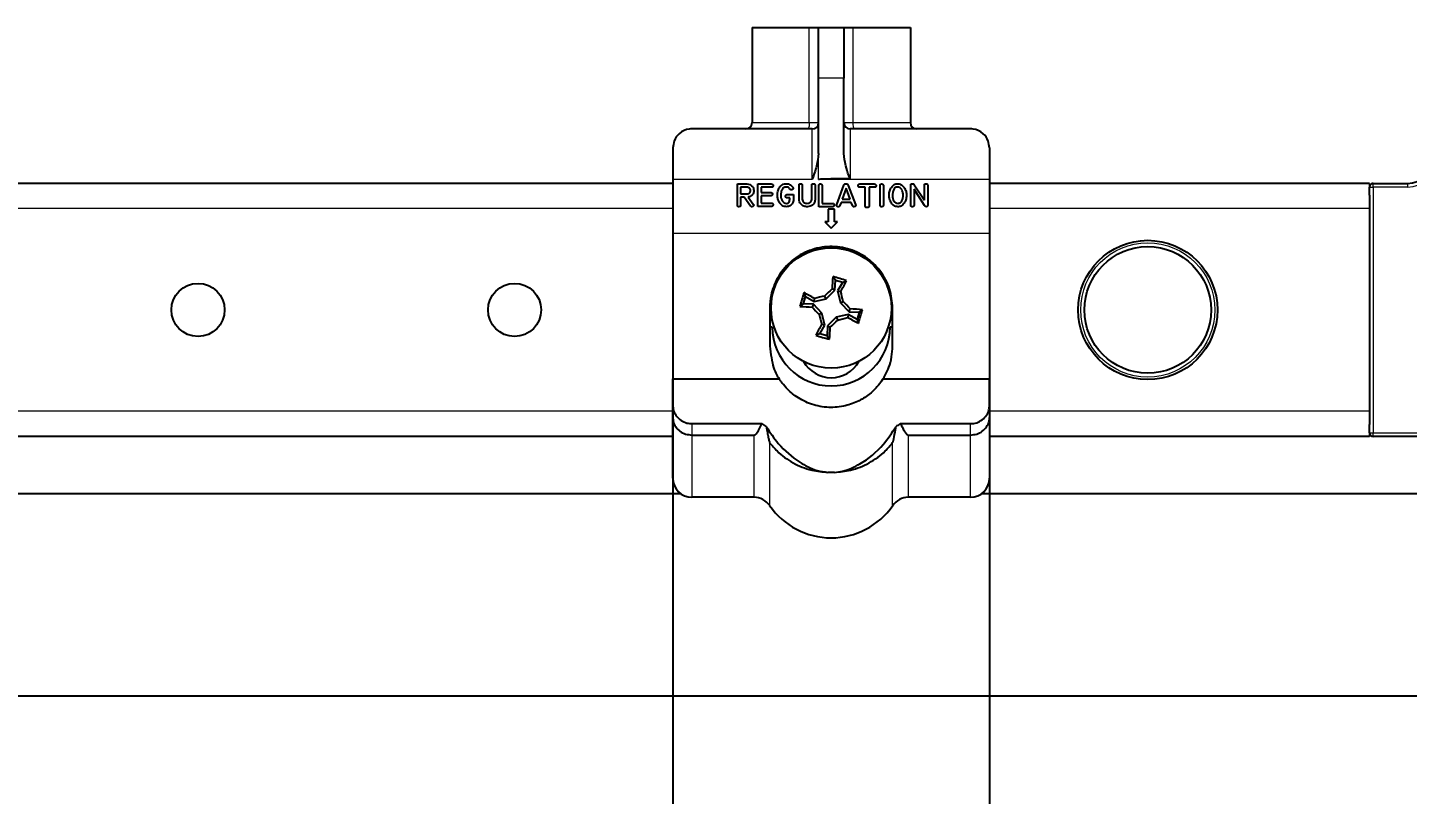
# Model space of a CAD drawing. Header units: millimetres. Extents: x -964 to 2908, y -1920 to 1219.
# Drawn here: x -410.9 to -301.9, y -1192 to -1131.4 of the extents above; entities that cross this region are included whole.
import ezdxf

# ---------------------------------------------------------------- set-up
doc = ezdxf.new("R2010")
doc.units = ezdxf.units.MM
doc.layers.add('FORMAT', color=7, linetype='Continuous')
doc.styles.add('SLDTEXTSTYLE0', font='TXT', dxfattribs={"width": 0.75})
doc.dimstyles.new('SLDDIMSTYLE0', dxfattribs={"dimtxt": 20, "dimasz": 10, "dimexe": 0, "dimexo": 0.0625, "dimgap": 5, "dimtad": 2, "dimdec": 1, "dimrnd": 1e-09, "dimzin": 12, "dimdsep": 46, "dimtxsty": 'SLDTEXTSTYLE0', "dimsah": 1, "dimcen": 0.09, "dimadec": 0, "dimazin": 3, "dimtfac": 1, "dimtofl": 0, "dimtmove": 0, "dimatfit": 3, "dimfxl": 0, "dimfrac": 2, "dimtolj": 1, "dimtzin": 12, "dimarcsym": 0})

# ---------------------------------------------------------------- blocks, each defined once
blk = doc.blocks.new('_D_6')
at = {"layer": 'FORMAT'}
for p, q in [((-334.94, -1159.18), (-334.94, -1529.21)), ((-224.44, -1198.73), (-224.44, -1529.21)), ((-224.44, -1528.21), (-334.94, -1528.21))]:
    blk.add_line(p, q, dxfattribs=at)
for points in [[(-334.94, -1528.21), (-324.94, -1529.75), (-324.94, -1526.67)], [(-224.44, -1528.21), (-234.44, -1526.67), (-234.44, -1529.75)]]:
    blk.add_solid(points, dxfattribs=at)
at = {"layer": 'FORMAT', "insert": (-312.94, -1502.43), "char_height": 20, "attachment_point": 1, "style": 'SLDTEXTSTYLE0'}
blk.add_mtext('110,5', dxfattribs=at)
blk = doc.blocks.new('_D_7')
at = {"layer": 'FORMAT'}
for p, q in [((-359.94, -1159.18), (-359.94, -1529.21)), ((-334.94, -1159.18), (-334.94, -1529.21)), ((-359.94, -1528.21), (-402.84, -1528.21)), ((-359.94, -1528.21), (-334.94, -1528.21))]:
    blk.add_line(p, q, dxfattribs=at)
for points in [[(-359.94, -1528.21), (-349.94, -1529.75), (-349.94, -1526.67)], [(-334.94, -1528.21), (-344.94, -1526.67), (-344.94, -1529.75)]]:
    blk.add_solid(points, dxfattribs=at)
at = {"layer": 'FORMAT', "insert": (-402.84, -1502.43), "char_height": 20, "attachment_point": 1, "style": 'SLDTEXTSTYLE0'}
blk.add_mtext('25', dxfattribs=at)

msp = doc.modelspace()

# ---------------------------------------------------------------- linework, layer by layer
at = {"color": 7, "linetype": 'Continuous', "lineweight": 25}
for p, q in [((-353.69, -1131.42), (-353.69, -1138.92)), ((-353.69, -1131.42), (-349.17, -1131.42)), ((-349.17, -1131.42), (-348.44, -1131.42)), ((-348.44, -1131.42), (-346.44, -1131.42)), ((-348.44, -1135.42), (-348.44, -1131.42)), ((-346.44, -1131.42), (-346.44, -1135.42)), ((-346.44, -1131.42), (-345.72, -1131.42)), ((-345.72, -1131.42), (-341.19, -1131.42)), ((-341.19, -1131.42), (-341.19, -1138.92)), ((-348.44, -1141.36), (-348.44, -1135.42)), ((-346.44, -1141.35), (-346.44, -1135.42)), ((-348.94, -1139.42), (-358.44, -1139.42)), ((-336.44, -1139.42), (-345.94, -1139.42)), ((-359.94, -1140.92), (-359.94, -1143.42)), ((-334.94, -1140.92), (-334.94, -1143.42)), ((-359.94, -1143.72), (-539.94, -1143.72)), ((-359.94, -1143.42), (-359.94, -1147.67)), ((-354.85, -1143.77), (-354.09, -1143.77)), ((-354.85, -1145.43), (-354.85, -1143.77)), ((-354.59, -1144.03), (-354.59, -1144.54)), ((-354.09, -1144.03), (-354.59, -1144.03)), ((-353.24, -1145.54), (-353.24, -1143.77)), ((-353.24, -1143.77), (-352.18, -1143.77)), ((-352.18, -1144.03), (-352.98, -1144.03)), ((-352.98, -1144.03), (-352.98, -1144.44)), ((-349.98, -1144.96), (-349.98, -1143.88)), ((-349.72, -1143.88), (-349.72, -1144.96)), ((-348.98, -1144.94), (-348.98, -1143.88)), ((-348.71, -1143.88), (-348.71, -1144.94)), ((-348.42, -1145.57), (-348.42, -1143.9)), ((-348.16, -1143.9), (-348.16, -1145.3)), ((-347, -1145.39), (-346.43, -1143.86)), ((-346.11, -1143.88), (-345.51, -1145.39)), ((-345.17, -1143.77), (-344.05, -1143.77)), ((-344.76, -1144.03), (-345.17, -1144.03)), ((-344.76, -1145.5), (-344.76, -1144.03)), ((-344.05, -1144.03), (-344.45, -1144.03)), ((-344.45, -1144.03), (-344.45, -1145.5)), ((-343.58, -1145.43), (-343.58, -1143.9)), ((-343.32, -1143.9), (-343.32, -1145.43)), ((-341.16, -1145.43), (-341.16, -1143.87)), ((-340.89, -1143.83), (-340.08, -1145.06)), ((-340.08, -1145.06), (-340.08, -1143.88)), ((-339.82, -1143.88), (-339.82, -1145.43)), ((-334.94, -1143.42), (-334.94, -1147.67)), ((-304.94, -1143.72), (-334.94, -1143.72)), ((-304.94, -1143.72), (-304.94, -1144.02)), ((-304.94, -1144.66), (-304.94, -1144.02)), ((-304.64, -1143.72), (-301.94, -1143.72)), ((-354.59, -1144.54), (-354, -1144.54)), ((-354.3, -1144.8), (-354.59, -1144.8)), ((-354.59, -1144.8), (-354.59, -1145.43)), ((-353.8, -1145.51), (-354.3, -1144.8)), ((-353.99, -1144.8), (-353.59, -1145.37)), ((-352.98, -1144.44), (-352.23, -1144.44)), ((-352.23, -1144.7), (-352.98, -1144.7)), ((-352.98, -1144.7), (-352.98, -1145.28)), ((-350.91, -1144.61), (-350.41, -1144.61)), ((-350.71, -1144.87), (-350.91, -1144.87)), ((-350.41, -1144.61), (-350.41, -1144.91)), ((-346.27, -1144.1), (-346.57, -1144.97)), ((-346.57, -1144.97), (-345.94, -1144.97)), ((-345.94, -1144.97), (-346.27, -1144.1)), ((-340.06, -1145.46), (-340.9, -1144.19)), ((-340.9, -1144.19), (-340.9, -1145.43)), ((-304.94, -1144.66), (-304.94, -1145.72)), ((-352.18, -1145.54), (-353.24, -1145.54)), ((-352.98, -1145.28), (-352.18, -1145.28)), ((-347.36, -1145.57), (-348.42, -1145.57)), ((-348.16, -1145.3), (-347.36, -1145.3)), ((-347.19, -1145.77), (-347.69, -1145.77)), ((-347.69, -1145.77), (-347.69, -1146.77)), ((-347.19, -1146.77), (-347.19, -1145.77)), ((-346.66, -1145.23), (-346.76, -1145.48)), ((-345.85, -1145.23), (-346.66, -1145.23)), ((-345.76, -1145.47), (-345.85, -1145.23)), ((-304.94, -1145.72), (-304.94, -1161.72)), ((-347.94, -1146.77), (-347.44, -1147.27)), ((-347.69, -1146.77), (-347.94, -1146.77)), ((-347.44, -1147.27), (-346.94, -1146.77)), ((-346.94, -1146.77), (-347.19, -1146.77)), ((-359.94, -1147.67), (-359.94, -1159.17)), ((-334.94, -1147.67), (-334.94, -1159.17)), ((-347.11, -1151.36), (-347.3, -1151.1)), ((-347.14, -1152.16), (-347.11, -1151.36)), ((-347.11, -1151.36), (-346.53, -1151.53)), ((-346.53, -1151.53), (-346.93, -1152.22)), ((-346.53, -1151.53), (-346.23, -1151.41)), ((-349.64, -1153.24), (-349.47, -1152.66)), ((-349.47, -1152.66), (-349.59, -1152.36)), ((-349.47, -1152.66), (-348.79, -1153.06)), ((-347.84, -1152.83), (-347.96, -1152.62)), ((-347.84, -1152.83), (-347.14, -1152.16)), ((-347.14, -1152.16), (-347.37, -1152.06)), ((-346.93, -1152.22), (-346.7, -1153.16)), ((-346.93, -1152.22), (-346.69, -1152.26)), ((-352.29, -1153.57), (-352.29, -1156.57)), ((-349.64, -1153.24), (-349.91, -1153.43)), ((-348.85, -1153.27), (-349.64, -1153.24)), ((-348.85, -1153.27), (-348.95, -1153.49)), ((-348.18, -1153.97), (-348.85, -1153.27)), ((-348.79, -1153.06), (-348.75, -1152.82)), ((-348.79, -1153.06), (-347.84, -1152.83)), ((-346.7, -1153.16), (-346.49, -1153.05)), ((-346.7, -1153.16), (-346.03, -1153.86)), ((-346.03, -1153.86), (-345.93, -1153.64)), ((-345.23, -1153.9), (-344.97, -1153.7)), ((-342.59, -1156.57), (-342.59, -1153.57)), ((-348.18, -1153.97), (-348.39, -1154.09)), ((-348.35, -1155.6), (-347.95, -1154.91)), ((-347.95, -1154.91), (-348.19, -1154.88)), ((-347.95, -1154.91), (-348.18, -1153.97)), ((-347.04, -1154.3), (-347.74, -1154.97)), ((-346.09, -1154.07), (-347.04, -1154.3)), ((-347.04, -1154.3), (-346.92, -1154.52)), ((-346.09, -1154.07), (-346.13, -1154.32)), ((-345.4, -1154.48), (-346.09, -1154.07)), ((-346.03, -1153.86), (-345.23, -1153.9)), ((-345.23, -1153.9), (-345.4, -1154.48)), ((-345.4, -1154.48), (-345.28, -1154.78)), ((-352.09, -1155.07), (-352.29, -1155.07)), ((-348.35, -1155.6), (-348.65, -1155.72)), ((-347.77, -1155.77), (-348.35, -1155.6)), ((-347.74, -1154.97), (-347.77, -1155.77)), ((-347.77, -1155.77), (-347.58, -1156.04)), ((-347.74, -1154.97), (-347.51, -1155.07)), ((-342.59, -1155.07), (-342.79, -1155.07)), ((-359.94, -1161.31), (-359.94, -1159.17)), ((-359.94, -1159.17), (-351.53, -1159.17)), ((-343.35, -1159.17), (-334.94, -1159.17)), ((-334.94, -1161.31), (-334.94, -1159.17)), ((-359.94, -1162.22), (-359.94, -1161.31)), ((-334.94, -1161.31), (-334.94, -1162.22)), ((-359.94, -1167.02), (-359.94, -1162.22)), ((-334.94, -1162.22), (-334.94, -1167.02)), ((-304.94, -1161.72), (-304.94, -1162.77)), ((-358.44, -1162.7), (-352.92, -1162.7)), ((-358.44, -1163.6), (-353.53, -1163.6)), ((-341.96, -1162.7), (-336.44, -1162.7)), ((-341.35, -1163.6), (-336.44, -1163.6)), ((-304.94, -1163.42), (-304.94, -1162.77)), ((-304.94, -1163.42), (-304.94, -1163.72)), ((-359.94, -1163.72), (-539.94, -1163.72)), ((-304.94, -1163.72), (-334.94, -1163.72)), ((-280.24, -1163.72), (-304.64, -1163.72)), ((-565.44, -1168.22), (-359.34, -1168.22)), ((-353.53, -1168.52), (-358.44, -1168.52)), ((-336.44, -1168.52), (-341.35, -1168.52)), ((-335.54, -1168.22), (-240.56, -1168.22)), ((-232.44, -1184.22), (-565.44, -1184.22))]:
    msp.add_line(p, q, dxfattribs=at)
at = {"color": 8, "linetype": 'Continuous', "lineweight": 18}
for p, q in [((-349.17, -1138.92), (-349.17, -1131.42)), ((-345.72, -1131.42), (-345.72, -1138.92)), ((-346.44, -1135.42), (-348.44, -1135.42)), ((-353.69, -1138.92), (-349.17, -1138.92)), ((-349.17, -1138.92), (-348.44, -1138.92)), ((-348.94, -1143.42), (-348.94, -1139.42)), ((-346.44, -1138.92), (-345.72, -1138.92)), ((-345.94, -1139.42), (-345.94, -1143.35)), ((-345.72, -1138.92), (-341.19, -1138.92)), ((-348.44, -1143.42), (-348.44, -1141.36)), ((-348.94, -1143.42), (-359.94, -1143.42)), ((-334.94, -1143.42), (-348.44, -1143.42)), ((-304.94, -1144.02), (-304.64, -1144.02)), ((-304.64, -1144.02), (-304.64, -1143.72)), ((-301.94, -1144.02), (-304.64, -1144.02)), ((-304.64, -1144.02), (-304.64, -1163.42)), ((-301.94, -1143.72), (-301.94, -1144.02)), ((-359.94, -1145.72), (-539.94, -1145.72)), ((-304.94, -1145.72), (-334.94, -1145.72)), ((-334.94, -1147.67), (-359.94, -1147.67)), ((-359.94, -1161.72), (-539.94, -1161.72)), ((-304.94, -1161.72), (-334.94, -1161.72)), ((-358.44, -1162.7), (-358.44, -1163.6)), ((-358.44, -1163.6), (-358.44, -1168.52)), ((-353.53, -1168.52), (-353.53, -1163.6)), ((-341.35, -1163.6), (-341.35, -1168.52)), ((-336.44, -1163.6), (-336.44, -1162.7)), ((-336.44, -1168.52), (-336.44, -1163.6)), ((-304.94, -1163.42), (-304.64, -1163.42)), ((-304.64, -1163.42), (-280.24, -1163.42)), ((-304.64, -1163.72), (-304.64, -1163.42)), ((-352.3, -1164.2), (-352.3, -1169.17)), ((-342.59, -1169.17), (-342.59, -1164.2))]:
    msp.add_line(p, q, dxfattribs=at)
at = {"color": 8, "linetype": 'Continuous', "lineweight": 18, "flags": 128}
for points in [[(-349.17, -1138.92), (-349.17, -1139.01), (-349.18, -1139.11), (-349.19, -1139.2), (-349.21, -1139.27), (-349.23, -1139.33), (-349.25, -1139.38), (-349.28, -1139.41), (-349.3, -1139.42)], [(-345.58, -1139.42), (-345.61, -1139.41), (-345.63, -1139.38), (-345.66, -1139.33), (-345.68, -1139.27), (-345.69, -1139.2), (-345.71, -1139.11), (-345.71, -1139.01), (-345.72, -1138.92)]]:
    msp.add_lwpolyline(points, dxfattribs=at)
at = {"color": 7, "linetype": 'Continuous', "lineweight": 25}
for centre, radius in [((-322.44, -1153.72), 5.5), ((-347.44, -1153.57), 4.75), ((-322.44, -1153.72), 5), ((-397.44, -1153.72), 2.1), ((-372.44, -1153.72), 2.1)]:
    msp.add_circle(centre, radius, dxfattribs=at)
at = {"color": 8, "linetype": 'Continuous', "lineweight": 18}
msp.add_circle((-322.44, -1153.72), 5.3, dxfattribs=at)
at = {"color": 7, "linetype": 'Continuous', "lineweight": 25}
for centre, radius, start, end in [((-354.19, -1138.92), 0.5, 270, 0), ((-348.94, -1138.92), 0.5, 270, 0), ((-345.94, -1138.92), 0.5, 180, 270), ((-340.69, -1138.92), 0.5, 180, 270), ((-301.94, -1141.72), 2, 270, 0), ((-304.64, -1144.02), 0.3, 90, 180), ((-278.44, -1156.13), 69.05, 175.8232, 176.6231), ((-367.73, -1223.13), 74.88, 73.3093, 74.166), ((-406.99, -1118.63), 69.05, 330.8523, 331.6521), ((-277.87, -1173.86), 74.88, 163.3093, 164.166), ((-382.38, -1213.12), 69.05, 60.8523, 61.6521), ((-329.74, -1226), 75.61, 103.9464, 104.5642), ((-295.89, -1207.44), 75.61, 132.9111, 133.5289), ((-419.87, -1171.27), 75.61, 13.9464, 14.5642), ((-344.88, -1084.57), 69.05, 265.8232, 266.6231), ((-293.57, -1102.01), 75.61, 222.9111, 223.5289), ((-401.31, -1205.12), 75.61, 42.9111, 43.5289), ((-350, -1222.57), 69.05, 85.8232, 86.6231), ((-417.01, -1133.27), 74.88, 343.3093, 344.166), ((-287.89, -1188.51), 69.05, 150.8523, 151.6521), ((-275.01, -1135.86), 75.61, 193.9464, 194.5642), ((-398.99, -1099.7), 75.61, 312.9111, 313.5289), ((-365.14, -1081.14), 75.61, 283.9464, 284.5642), ((-312.5, -1094.01), 69.05, 240.8523, 241.6521), ((-347.44, -1155.07), 4.65, 180, 0), ((-327.15, -1084), 74.88, 253.3093, 254.166), ((-416.44, -1151.01), 69.05, 355.8232, 356.6231), ((-347.44, -1156.57), 2.5, 209.1291, 330.7764), ((-304.64, -1163.42), 0.3, 180, 270), ((-358.44, -1167.02), 1.5, 180, 270), ((-336.44, -1167.02), 1.5, 270, 0), ((-353.53, -1170.02), 1.5, 34.5604, 90), ((-341.35, -1170.02), 1.5, 90, 145.4396), ((-347.44, -1165.82), 5.9, 214.5604, 325.4396)]:
    msp.add_arc(centre, radius, start, end, dxfattribs=at)
at = {"color": 8, "linetype": 'Continuous', "lineweight": 18}
msp.add_arc((-301.94, -1141.72), 2.3, 270, 0, dxfattribs=at)
at = {"color": 7, "linetype": 'Continuous', "lineweight": 25}
msp.add_ellipse((15080.74, -1143.42), major_axis=(15429.18, 0), ratio=0.000259, start_param=3.123591, end_param=3.141593, dxfattribs=at)
for points, knots in [([(-358.44, -1139.42), (-358.44, -1139.42), (-358.51, -1139.42), (-358.86, -1139.44), (-359.39, -1139.68), (-359.86, -1140.26), (-359.92, -1140.73), (-359.94, -1140.92)], [0, 0, 0, 0, 0.003231, 0.101221, 0.514725, 0.80586, 1, 1, 1, 1]), ([(-334.94, -1140.92), (-334.97, -1140.73), (-335.02, -1140.26), (-335.49, -1139.68), (-336.02, -1139.44), (-336.37, -1139.42), (-336.44, -1139.42), (-336.44, -1139.42)], [0, 0, 0, 0, 0.19414, 0.485275, 0.898779, 0.996769, 1, 1, 1, 1]), ([(-348.44, -1141.36), (-348.48, -1141.69), (-348.56, -1142.4), (-348.82, -1143.06), (-348.94, -1143.41), (-348.94, -1143.42)], [0, 0, 0, 0, 0.475461, 0.994056, 1, 1, 1, 1]), ([(-345.94, -1143.35), (-345.94, -1143.35), (-345.95, -1143.34), (-345.95, -1143.34), (-345.97, -1143.32), (-346, -1143.24), (-346.12, -1142.91), (-346.34, -1142.28), (-346.41, -1141.68), (-346.44, -1141.35)], [0, 0, 0, 0, 0.00167, 0.003889, 0.009531, 0.034361, 0.132751, 0.526214, 1, 1, 1, 1]), ([(-354.09, -1143.77), (-354.02, -1143.78), (-353.88, -1143.79), (-353.77, -1143.87), (-353.72, -1143.91)], [0, 0, 0, 0, 0.559747, 1, 1, 1, 1]), ([(-353.9, -1144.1), (-353.93, -1144.08), (-353.99, -1144.04), (-354.06, -1144.03), (-354.09, -1144.03)], [0, 0, 0, 0, 0.559136, 1, 1, 1, 1]), ([(-353.72, -1143.91), (-353.67, -1143.97), (-353.57, -1144.08), (-353.56, -1144.23), (-353.55, -1144.29)], [0, 0, 0, 0, 0.558947, 1, 1, 1, 1]), ([(-352.18, -1143.77), (-352.16, -1143.77), (-352.12, -1143.77), (-352.06, -1143.8), (-352.03, -1143.85), (-352.03, -1143.88), (-352.03, -1143.9)], [0, 0, 0, 0, 0.280872, 0.559701, 0.779382, 1, 1, 1, 1]), ([(-352.03, -1143.9), (-352.03, -1143.92), (-352.03, -1143.97), (-352.09, -1144.03), (-352.15, -1144.03), (-352.18, -1144.03)], [0, 0, 0, 0, 0.281053, 0.559663, 1, 1, 1, 1]), ([(-351.68, -1144.67), (-351.68, -1144.53), (-351.67, -1144.29), (-351.54, -1144.09), (-351.49, -1144)], [0, 0, 0, 0, 0.56034, 1, 1, 1, 1]), ([(-351.49, -1144), (-351.41, -1143.92), (-351.28, -1143.77), (-351.08, -1143.75), (-351, -1143.75)], [0, 0, 0, 0, 0.5592171, 1, 1, 1, 1]), ([(-351.01, -1144.01), (-351.04, -1144.01), (-351.11, -1144.02), (-351.24, -1144.09), (-351.4, -1144.3), (-351.41, -1144.52), (-351.42, -1144.67)], [0, 0, 0, 0, 0.125332, 0.250695, 0.500738, 1, 1, 1, 1]), ([(-350.82, -1144.06), (-350.85, -1144.04), (-350.91, -1144.01), (-350.98, -1144.01), (-351.01, -1144.01)], [0, 0, 0, 0, 0.558634, 1, 1, 1, 1]), ([(-351, -1143.75), (-350.93, -1143.75), (-350.8, -1143.75), (-350.7, -1143.81), (-350.65, -1143.84)], [0, 0, 0, 0, 0.5605138, 1, 1, 1, 1]), ([(-350.65, -1143.84), (-350.61, -1143.87), (-350.55, -1143.92), (-350.5, -1143.99), (-350.48, -1144.02)], [0, 0, 0, 0, 0.559542, 1, 1, 1, 1]), ([(-350.48, -1144.02), (-350.47, -1144.04), (-350.45, -1144.06), (-350.45, -1144.09), (-350.45, -1144.11)], [0, 0, 0, 0, 0.560691, 1, 1, 1, 1]), ([(-349.98, -1143.88), (-349.98, -1143.86), (-349.98, -1143.82), (-349.95, -1143.77), (-349.91, -1143.75), (-349.88, -1143.75), (-349.86, -1143.75)], [0, 0, 0, 0, 0.280849, 0.55949, 0.779158, 1, 1, 1, 1]), ([(-349.86, -1143.75), (-349.84, -1143.75), (-349.8, -1143.75), (-349.75, -1143.78), (-349.72, -1143.83), (-349.72, -1143.86), (-349.72, -1143.88)], [0, 0, 0, 0, 0.28091, 0.559174, 0.779166, 1, 1, 1, 1]), ([(-348.98, -1143.88), (-348.98, -1143.86), (-348.97, -1143.82), (-348.95, -1143.77), (-348.9, -1143.75), (-348.87, -1143.75), (-348.85, -1143.75)], [0, 0, 0, 0, 0.2809, 0.559498, 0.779148, 1, 1, 1, 1]), ([(-348.85, -1143.75), (-348.83, -1143.75), (-348.79, -1143.75), (-348.74, -1143.78), (-348.71, -1143.83), (-348.71, -1143.86), (-348.71, -1143.88)], [0, 0, 0, 0, 0.280888, 0.559023, 0.779155, 1, 1, 1, 1]), ([(-348.42, -1143.9), (-348.42, -1143.88), (-348.42, -1143.85), (-348.39, -1143.8), (-348.35, -1143.77), (-348.32, -1143.77), (-348.3, -1143.77)], [0, 0, 0, 0, 0.2809124, 0.5594047, 0.7791083, 1, 1, 1, 1]), ([(-348.3, -1143.77), (-348.28, -1143.77), (-348.24, -1143.77), (-348.19, -1143.8), (-348.16, -1143.85), (-348.16, -1143.89), (-348.16, -1143.9)], [0, 0, 0, 0, 0.280813, 0.559099, 0.77917, 1, 1, 1, 1]), ([(-346.43, -1143.86), (-346.42, -1143.84), (-346.41, -1143.8), (-346.36, -1143.75), (-346.31, -1143.75), (-346.28, -1143.75)], [0, 0, 0, 0, 0.281465, 0.561772, 1, 1, 1, 1]), ([(-346.28, -1143.75), (-346.26, -1143.75), (-346.21, -1143.75), (-346.14, -1143.79), (-346.12, -1143.84), (-346.11, -1143.88)], [0, 0, 0, 0, 0.281226, 0.561522, 1, 1, 1, 1]), ([(-345.31, -1143.9), (-345.31, -1143.88), (-345.3, -1143.84), (-345.27, -1143.79), (-345.22, -1143.77), (-345.19, -1143.77), (-345.17, -1143.77)], [0, 0, 0, 0, 0.280713, 0.558701, 0.779045, 1, 1, 1, 1]), ([(-345.17, -1144.03), (-345.19, -1144.03), (-345.24, -1144.03), (-345.28, -1144), (-345.31, -1143.95), (-345.31, -1143.92), (-345.31, -1143.9)], [0, 0, 0, 0, 0.28076, 0.558821, 0.778915, 1, 1, 1, 1]), ([(-344.05, -1143.77), (-344.03, -1143.77), (-343.99, -1143.77), (-343.93, -1143.8), (-343.9, -1143.85), (-343.9, -1143.88), (-343.89, -1143.9)], [0, 0, 0, 0, 0.280951, 0.559967, 0.779431, 1, 1, 1, 1]), ([(-343.89, -1143.9), (-343.9, -1143.92), (-343.9, -1143.97), (-343.96, -1144.03), (-344.02, -1144.03), (-344.05, -1144.03)], [0, 0, 0, 0, 0.2810191, 0.5596788, 1, 1, 1, 1]), ([(-343.58, -1143.9), (-343.58, -1143.88), (-343.58, -1143.84), (-343.55, -1143.79), (-343.51, -1143.77), (-343.48, -1143.77), (-343.46, -1143.77)], [0, 0, 0, 0, 0.280828, 0.559417, 0.779393, 1, 1, 1, 1]), ([(-343.46, -1143.77), (-343.44, -1143.77), (-343.4, -1143.77), (-343.35, -1143.8), (-343.32, -1143.85), (-343.32, -1143.88), (-343.32, -1143.9)], [0, 0, 0, 0, 0.280765, 0.559178, 0.779175, 1, 1, 1, 1]), ([(-342.86, -1144.67), (-342.86, -1144.54), (-342.84, -1144.32), (-342.74, -1144.12), (-342.69, -1144.04)], [0, 0, 0, 0, 0.5599138, 1, 1, 1, 1]), ([(-342.69, -1144.04), (-342.62, -1143.95), (-342.5, -1143.79), (-342.3, -1143.76), (-342.21, -1143.75)], [0, 0, 0, 0, 0.560137, 1, 1, 1, 1]), ([(-342.22, -1144.01), (-342.25, -1144.01), (-342.32, -1144.02), (-342.43, -1144.09), (-342.47, -1144.17), (-342.5, -1144.21)], [0, 0, 0, 0, 0.279832, 0.559843, 1, 1, 1, 1]), ([(-341.87, -1144.21), (-341.92, -1144.15), (-342.01, -1144.04), (-342.15, -1144.02), (-342.22, -1144.01)], [0, 0, 0, 0, 0.559596, 1, 1, 1, 1]), ([(-342.21, -1143.75), (-342.16, -1143.75), (-342.04, -1143.76), (-341.84, -1143.85), (-341.74, -1143.97), (-341.68, -1144.04)], [0, 0, 0, 0, 0.280496, 0.560765, 1, 1, 1, 1]), ([(-341.68, -1144.04), (-341.62, -1144.15), (-341.51, -1144.34), (-341.5, -1144.57), (-341.5, -1144.67)], [0, 0, 0, 0, 0.559312, 1, 1, 1, 1]), ([(-341.16, -1143.87), (-341.16, -1143.85), (-341.16, -1143.82), (-341.13, -1143.77), (-341.09, -1143.75), (-341.06, -1143.75), (-341.04, -1143.75)], [0, 0, 0, 0, 0.280941, 0.559114, 0.779089, 1, 1, 1, 1]), ([(-341.04, -1143.75), (-341.03, -1143.75), (-340.99, -1143.75), (-340.94, -1143.77), (-340.91, -1143.81), (-340.89, -1143.83)], [0, 0, 0, 0, 0.280638, 0.560877, 1, 1, 1, 1]), ([(-340.08, -1143.88), (-340.08, -1143.86), (-340.08, -1143.82), (-340.05, -1143.77), (-340.01, -1143.75), (-339.98, -1143.75), (-339.96, -1143.75)], [0, 0, 0, 0, 0.2808879, 0.5594825, 0.7792702, 1, 1, 1, 1]), ([(-339.96, -1143.75), (-339.94, -1143.75), (-339.9, -1143.75), (-339.85, -1143.78), (-339.82, -1143.83), (-339.82, -1143.86), (-339.82, -1143.88)], [0, 0, 0, 0, 0.280836, 0.55925, 0.779182, 1, 1, 1, 1]), ([(-354, -1144.54), (-353.97, -1144.53), (-353.94, -1144.53), (-353.91, -1144.5), (-353.89, -1144.49)], [0, 0, 0, 0, 0.558174, 1, 1, 1, 1]), ([(-353.75, -1144.71), (-353.79, -1144.74), (-353.87, -1144.78), (-353.95, -1144.8), (-353.99, -1144.8)], [0, 0, 0, 0, 0.56031, 1, 1, 1, 1]), ([(-353.82, -1144.29), (-353.82, -1144.25), (-353.83, -1144.18), (-353.88, -1144.12), (-353.9, -1144.1)], [0, 0, 0, 0, 0.5596918, 1, 1, 1, 1]), ([(-353.89, -1144.49), (-353.88, -1144.48), (-353.85, -1144.45), (-353.82, -1144.38), (-353.82, -1144.33), (-353.82, -1144.29)], [0, 0, 0, 0, 0.279917, 0.56006, 1, 1, 1, 1]), ([(-353.55, -1144.29), (-353.56, -1144.39), (-353.58, -1144.55), (-353.7, -1144.66), (-353.75, -1144.71)], [0, 0, 0, 0, 0.559457, 1, 1, 1, 1]), ([(-352.23, -1144.44), (-352.21, -1144.44), (-352.17, -1144.44), (-352.11, -1144.47), (-352.08, -1144.52), (-352.08, -1144.56), (-352.08, -1144.57)], [0, 0, 0, 0, 0.2809452, 0.5598972, 0.7795247, 1, 1, 1, 1]), ([(-352.08, -1144.57), (-352.08, -1144.59), (-352.08, -1144.64), (-352.14, -1144.7), (-352.2, -1144.7), (-352.23, -1144.7)], [0, 0, 0, 0, 0.281099, 0.559768, 1, 1, 1, 1]), ([(-351.49, -1145.28), (-351.56, -1145.17), (-351.67, -1144.98), (-351.68, -1144.77), (-351.68, -1144.67)], [0, 0, 0, 0, 0.5593467, 1, 1, 1, 1]), ([(-351.42, -1144.67), (-351.42, -1144.76), (-351.41, -1144.91), (-351.33, -1145.04), (-351.3, -1145.1)], [0, 0, 0, 0, 0.55998, 1, 1, 1, 1]), ([(-351.3, -1145.1), (-351.25, -1145.16), (-351.17, -1145.27), (-351.04, -1145.29), (-350.98, -1145.3)], [0, 0, 0, 0, 0.5608576, 1, 1, 1, 1]), ([(-351.04, -1144.74), (-351.04, -1144.72), (-351.03, -1144.68), (-351, -1144.63), (-350.95, -1144.61), (-350.92, -1144.61), (-350.91, -1144.61)], [0, 0, 0, 0, 0.280637, 0.55889, 0.779144, 1, 1, 1, 1]), ([(-350.91, -1144.87), (-350.93, -1144.87), (-350.97, -1144.87), (-351.02, -1144.83), (-351.04, -1144.79), (-351.04, -1144.76), (-351.04, -1144.74)], [0, 0, 0, 0, 0.280664, 0.558735, 0.779002, 1, 1, 1, 1]), ([(-350.98, -1145.3), (-350.95, -1145.3), (-350.89, -1145.3), (-350.79, -1145.25), (-350.76, -1145.18), (-350.74, -1145.14)], [0, 0, 0, 0, 0.281265, 0.561609, 1, 1, 1, 1]), ([(-350.71, -1144.17), (-350.73, -1144.15), (-350.76, -1144.1), (-350.8, -1144.07), (-350.82, -1144.06)], [0, 0, 0, 0, 0.560467, 1, 1, 1, 1]), ([(-350.74, -1145.14), (-350.73, -1145.09), (-350.71, -1145), (-350.71, -1144.91), (-350.71, -1144.87)], [0, 0, 0, 0, 0.559597, 1, 1, 1, 1]), ([(-350.6, -1144.23), (-350.63, -1144.23), (-350.67, -1144.22), (-350.7, -1144.19), (-350.71, -1144.17)], [0, 0, 0, 0, 0.558039, 1, 1, 1, 1]), ([(-350.41, -1144.91), (-350.42, -1145.02), (-350.43, -1145.22), (-350.56, -1145.37), (-350.62, -1145.44)], [0, 0, 0, 0, 0.560493, 1, 1, 1, 1]), ([(-350.45, -1144.11), (-350.45, -1144.13), (-350.46, -1144.17), (-350.51, -1144.21), (-350.55, -1144.23), (-350.59, -1144.23), (-350.6, -1144.23)], [0, 0, 0, 0, 0.277709, 0.558209, 0.77892, 1, 1, 1, 1]), ([(-349.77, -1145.43), (-349.84, -1145.36), (-349.96, -1145.22), (-349.98, -1145.04), (-349.98, -1144.96)], [0, 0, 0, 0, 0.558332, 1, 1, 1, 1]), ([(-349.72, -1144.96), (-349.71, -1145.02), (-349.71, -1145.12), (-349.63, -1145.19), (-349.6, -1145.23)], [0, 0, 0, 0, 0.5603128, 1, 1, 1, 1]), ([(-349.35, -1145.3), (-349.29, -1145.3), (-349.18, -1145.29), (-349.05, -1145.2), (-348.98, -1145.07), (-348.98, -1144.98), (-348.98, -1144.94)], [0, 0, 0, 0, 0.280935, 0.559487, 0.779245, 1, 1, 1, 1]), ([(-348.71, -1144.94), (-348.72, -1145.04), (-348.73, -1145.22), (-348.89, -1145.44), (-349.11, -1145.54), (-349.25, -1145.56), (-349.32, -1145.57)], [0, 0, 0, 0, 0.280416, 0.558636, 0.778958, 1, 1, 1, 1]), ([(-342.68, -1145.28), (-342.74, -1145.18), (-342.85, -1144.98), (-342.86, -1144.76), (-342.86, -1144.67)], [0, 0, 0, 0, 0.559149, 1, 1, 1, 1]), ([(-342.5, -1144.21), (-342.54, -1144.29), (-342.59, -1144.44), (-342.6, -1144.6), (-342.6, -1144.67)], [0, 0, 0, 0, 0.559075, 1, 1, 1, 1]), ([(-342.6, -1144.67), (-342.6, -1144.75), (-342.59, -1144.91), (-342.52, -1145.05), (-342.49, -1145.11)], [0, 0, 0, 0, 0.560273, 1, 1, 1, 1]), ([(-342.49, -1145.11), (-342.45, -1145.17), (-342.37, -1145.27), (-342.24, -1145.29), (-342.19, -1145.3)], [0, 0, 0, 0, 0.560567, 1, 1, 1, 1]), ([(-342.19, -1145.3), (-342.15, -1145.3), (-342.08, -1145.29), (-341.95, -1145.23), (-341.9, -1145.15), (-341.86, -1145.11)], [0, 0, 0, 0, 0.280435, 0.560605, 1, 1, 1, 1]), ([(-341.76, -1144.67), (-341.76, -1144.58), (-341.77, -1144.42), (-341.84, -1144.28), (-341.87, -1144.21)], [0, 0, 0, 0, 0.560046, 1, 1, 1, 1]), ([(-341.86, -1145.11), (-341.83, -1145.03), (-341.77, -1144.89), (-341.76, -1144.73), (-341.76, -1144.67)], [0, 0, 0, 0, 0.559133, 1, 1, 1, 1]), ([(-341.5, -1144.67), (-341.5, -1144.79), (-341.52, -1145.01), (-341.63, -1145.2), (-341.67, -1145.28)], [0, 0, 0, 0, 0.559865, 1, 1, 1, 1]), ([(-354.73, -1145.57), (-354.75, -1145.57), (-354.79, -1145.56), (-354.83, -1145.53), (-354.85, -1145.48), (-354.85, -1145.45), (-354.85, -1145.43)], [0, 0, 0, 0, 0.280437, 0.558281, 0.778899, 1, 1, 1, 1]), ([(-354.59, -1145.43), (-354.59, -1145.45), (-354.59, -1145.5), (-354.63, -1145.55), (-354.68, -1145.56), (-354.71, -1145.57), (-354.73, -1145.57)], [0, 0, 0, 0, 0.280498, 0.558325, 0.778868, 1, 1, 1, 1]), ([(-353.71, -1145.57), (-353.72, -1145.57), (-353.74, -1145.57), (-353.77, -1145.55), (-353.79, -1145.52), (-353.8, -1145.51)], [0, 0, 0, 0, 0.28022, 0.561305, 1, 1, 1, 1]), ([(-353.55, -1145.44), (-353.56, -1145.46), (-353.57, -1145.5), (-353.61, -1145.54), (-353.66, -1145.56), (-353.69, -1145.57), (-353.71, -1145.57)], [0, 0, 0, 0, 0.278138, 0.558544, 0.779161, 1, 1, 1, 1]), ([(-353.59, -1145.37), (-353.58, -1145.38), (-353.56, -1145.4), (-353.56, -1145.43), (-353.55, -1145.44)], [0, 0, 0, 0, 0.561079, 1, 1, 1, 1]), ([(-352.18, -1145.28), (-352.16, -1145.28), (-352.12, -1145.28), (-352.06, -1145.31), (-352.03, -1145.36), (-352.03, -1145.39), (-352.03, -1145.41)], [0, 0, 0, 0, 0.280912, 0.559714, 0.779499, 1, 1, 1, 1]), ([(-352.03, -1145.41), (-352.03, -1145.43), (-352.03, -1145.48), (-352.09, -1145.54), (-352.14, -1145.54), (-352.18, -1145.54)], [0, 0, 0, 0, 0.281214, 0.559901, 1, 1, 1, 1]), ([(-350.97, -1145.57), (-351.03, -1145.56), (-351.14, -1145.55), (-351.34, -1145.46), (-351.43, -1145.35), (-351.49, -1145.28)], [0, 0, 0, 0, 0.280314, 0.560507, 1, 1, 1, 1]), ([(-350.62, -1145.44), (-350.68, -1145.48), (-350.78, -1145.56), (-350.91, -1145.56), (-350.97, -1145.57)], [0, 0, 0, 0, 0.558998, 1, 1, 1, 1]), ([(-349.32, -1145.57), (-349.42, -1145.56), (-349.58, -1145.56), (-349.71, -1145.47), (-349.77, -1145.43)], [0, 0, 0, 0, 0.55925, 1, 1, 1, 1]), ([(-349.6, -1145.23), (-349.56, -1145.25), (-349.48, -1145.3), (-349.39, -1145.3), (-349.35, -1145.3)], [0, 0, 0, 0, 0.559441, 1, 1, 1, 1]), ([(-347.36, -1145.3), (-347.34, -1145.3), (-347.3, -1145.31), (-347.24, -1145.33), (-347.21, -1145.38), (-347.21, -1145.42), (-347.21, -1145.43)], [0, 0, 0, 0, 0.280855, 0.559718, 0.779518, 1, 1, 1, 1]), ([(-347.21, -1145.43), (-347.21, -1145.46), (-347.21, -1145.5), (-347.27, -1145.56), (-347.33, -1145.57), (-347.36, -1145.57)], [0, 0, 0, 0, 0.281266, 0.560078, 1, 1, 1, 1]), ([(-347.01, -1145.44), (-347.01, -1145.43), (-347.01, -1145.42), (-347, -1145.4), (-347, -1145.39)], [0, 0, 0, 0, 0.559504, 1, 1, 1, 1]), ([(-346.89, -1145.57), (-346.9, -1145.57), (-346.94, -1145.56), (-346.98, -1145.53), (-347.01, -1145.49), (-347.01, -1145.46), (-347.01, -1145.44)], [0, 0, 0, 0, 0.279579, 0.559194, 0.779582, 1, 1, 1, 1]), ([(-346.76, -1145.48), (-346.76, -1145.49), (-346.77, -1145.52), (-346.82, -1145.56), (-346.86, -1145.57), (-346.89, -1145.57)], [0, 0, 0, 0, 0.2807697, 0.5608069, 1, 1, 1, 1]), ([(-345.65, -1145.57), (-345.66, -1145.57), (-345.69, -1145.56), (-345.74, -1145.53), (-345.75, -1145.5), (-345.76, -1145.47)], [0, 0, 0, 0, 0.280695, 0.560335, 1, 1, 1, 1]), ([(-345.5, -1145.44), (-345.5, -1145.46), (-345.51, -1145.5), (-345.55, -1145.54), (-345.6, -1145.56), (-345.63, -1145.57), (-345.65, -1145.57)], [0, 0, 0, 0, 0.278517, 0.558613, 0.779333, 1, 1, 1, 1]), ([(-345.51, -1145.39), (-345.51, -1145.4), (-345.5, -1145.42), (-345.5, -1145.44), (-345.5, -1145.44)], [0, 0, 0, 0, 0.560081, 1, 1, 1, 1]), ([(-344.61, -1145.64), (-344.63, -1145.64), (-344.68, -1145.64), (-344.73, -1145.6), (-344.75, -1145.55), (-344.76, -1145.52), (-344.76, -1145.5)], [0, 0, 0, 0, 0.2808221, 0.5590594, 0.7790938, 1, 1, 1, 1]), ([(-344.45, -1145.5), (-344.45, -1145.52), (-344.45, -1145.57), (-344.52, -1145.63), (-344.58, -1145.64), (-344.61, -1145.64)], [0, 0, 0, 0, 0.280801, 0.559621, 1, 1, 1, 1]), ([(-343.46, -1145.57), (-343.48, -1145.57), (-343.52, -1145.56), (-343.56, -1145.53), (-343.58, -1145.48), (-343.58, -1145.45), (-343.58, -1145.43)], [0, 0, 0, 0, 0.2804367, 0.5582807, 0.7788987, 1, 1, 1, 1]), ([(-343.32, -1145.43), (-343.32, -1145.45), (-343.32, -1145.5), (-343.36, -1145.55), (-343.41, -1145.57), (-343.45, -1145.57), (-343.46, -1145.57)], [0, 0, 0, 0, 0.280518, 0.5583, 0.778735, 1, 1, 1, 1]), ([(-342.19, -1145.57), (-342.24, -1145.56), (-342.35, -1145.55), (-342.54, -1145.47), (-342.63, -1145.35), (-342.68, -1145.28)], [0, 0, 0, 0, 0.280367, 0.560574, 1, 1, 1, 1]), ([(-341.67, -1145.28), (-341.75, -1145.37), (-341.89, -1145.54), (-342.1, -1145.56), (-342.19, -1145.57)], [0, 0, 0, 0, 0.559137, 1, 1, 1, 1]), ([(-341.04, -1145.57), (-341.06, -1145.57), (-341.1, -1145.56), (-341.16, -1145.51), (-341.16, -1145.46), (-341.16, -1145.43)], [0, 0, 0, 0, 0.281503, 0.560294, 1, 1, 1, 1]), ([(-340.9, -1145.43), (-340.9, -1145.45), (-340.9, -1145.49), (-340.94, -1145.54), (-340.99, -1145.57), (-341.02, -1145.57), (-341.04, -1145.57)], [0, 0, 0, 0, 0.280569, 0.558477, 0.77887, 1, 1, 1, 1]), ([(-339.94, -1145.57), (-339.96, -1145.56), (-339.99, -1145.56), (-340.03, -1145.52), (-340.05, -1145.48), (-340.06, -1145.46)], [0, 0, 0, 0, 0.278585, 0.558866, 1, 1, 1, 1]), ([(-339.82, -1145.43), (-339.82, -1145.45), (-339.82, -1145.49), (-339.85, -1145.54), (-339.89, -1145.56), (-339.92, -1145.57), (-339.94, -1145.57)], [0, 0, 0, 0, 0.280953, 0.559391, 0.779073, 1, 1, 1, 1]), ([(-342.59, -1153.57), (-342.63, -1153.06), (-342.72, -1152.05), (-343.5, -1150.59), (-344.69, -1149.47), (-346.15, -1148.8), (-347.77, -1148.64), (-349.37, -1149.02), (-350.75, -1149.9), (-351.73, -1151.14), (-352.22, -1152.44), (-352.27, -1153.23), (-352.29, -1153.57)], [0, 0, 0, 0, 0.108524, 0.217459, 0.318088, 0.417791, 0.519828, 0.622975, 0.725929, 0.827131, 0.926323, 1, 1, 1, 1]), ([(-352.29, -1156.57), (-352.21, -1157.19), (-352.04, -1158.47), (-351.57, -1159.11), (-351.54, -1159.16), (-351.53, -1159.17)], [0, 0, 0, 0, 0.417668, 0.852903, 1, 1, 1, 1]), ([(-343.35, -1159.17), (-343.3, -1159.09), (-343.19, -1158.92), (-342.67, -1157.85), (-342.61, -1156.86), (-342.59, -1156.57)], [0, 0, 0, 0, 0.378823, 0.812228, 1, 1, 1, 1]), ([(-343.35, -1159.17), (-343.37, -1159.2), (-343.41, -1159.27), (-343.77, -1159.77), (-344.42, -1160.41), (-345.35, -1160.99), (-346.5, -1161.38), (-347.83, -1161.47), (-349.17, -1161.17), (-350.3, -1160.54), (-351.03, -1159.86), (-351.41, -1159.36), (-351.53, -1159.18), (-351.53, -1159.17), (-351.53, -1159.17)], [0, 0, 0, 0, 0.088505, 0.177138, 0.262858, 0.344694, 0.430485, 0.525193, 0.625645, 0.723911, 0.812494, 0.894483, 0.978997, 1, 1, 1, 1]), ([(-359.94, -1161.31), (-359.93, -1161.45), (-359.9, -1161.74), (-359.66, -1162.14), (-359.3, -1162.47), (-358.87, -1162.67), (-358.57, -1162.69), (-358.44, -1162.7)], [0, 0, 0, 0, 0.205683, 0.411346, 0.618649, 0.832339, 1, 1, 1, 1]), ([(-336.44, -1162.7), (-336.27, -1162.69), (-335.94, -1162.66), (-335.49, -1162.41), (-335.15, -1162.05), (-334.97, -1161.66), (-334.95, -1161.41), (-334.94, -1161.31)], [0, 0, 0, 0, 0.2129, 0.425707, 0.640613, 0.853382, 1, 1, 1, 1]), ([(-359.94, -1162.22), (-359.94, -1162.24), (-359.94, -1162.34), (-359.91, -1162.59), (-359.74, -1162.97), (-359.4, -1163.32), (-358.95, -1163.55), (-358.61, -1163.58), (-358.44, -1163.6)], [0, 0, 0, 0, 0.017854, 0.141405, 0.356083, 0.570731, 0.785365, 1, 1, 1, 1]), ([(-336.44, -1163.6), (-336.27, -1163.58), (-335.94, -1163.55), (-335.49, -1163.32), (-335.15, -1162.97), (-334.98, -1162.59), (-334.94, -1162.34), (-334.94, -1162.24), (-334.94, -1162.22)], [0, 0, 0, 0, 0.2146349, 0.4292693, 0.6439174, 0.8585946, 0.982146, 1, 1, 1, 1]), ([(-353.53, -1163.6), (-353.52, -1163.6), (-353.51, -1163.6), (-353.48, -1163.59), (-353.41, -1163.56), (-353.28, -1163.41), (-353.12, -1163.12), (-352.99, -1162.85), (-352.92, -1162.7)], [0, 0, 0, 0, 0.008383, 0.019125, 0.04457, 0.140638, 0.521171, 1, 1, 1, 1]), ([(-352.56, -1162.94), (-352.57, -1162.93), (-352.69, -1162.83), (-352.82, -1162.76), (-352.92, -1162.7)], [0, 0, 0, 0, 0.161974, 1, 1, 1, 1]), ([(-352.56, -1162.94), (-352.53, -1163.09), (-352.49, -1163.37), (-352.42, -1163.71), (-352.38, -1163.95), (-352.33, -1164.12), (-352.3, -1164.2)], [0, 0, 0, 0, 0.383006, 0.690448, 0.847653, 1, 1, 1, 1]), ([(-352.56, -1162.94), (-352.26, -1163.4), (-351.54, -1164.5), (-350.15, -1165.67), (-348.8, -1166.39), (-347.99, -1166.51), (-347.7, -1166.55)], [0, 0, 0, 0, 0.255351, 0.615516, 0.86211, 1, 1, 1, 1]), ([(-347.18, -1166.55), (-346.97, -1166.53), (-346.25, -1166.43), (-344.88, -1165.79), (-343.41, -1164.59), (-342.65, -1163.43), (-342.33, -1162.94)], [0, 0, 0, 0, 0.101651, 0.345128, 0.729048, 1, 1, 1, 1]), ([(-342.59, -1164.2), (-342.59, -1164.2), (-342.58, -1164.19), (-342.57, -1164.18), (-342.56, -1164.15), (-342.53, -1164.05), (-342.46, -1163.73), (-342.39, -1163.35), (-342.34, -1163.03), (-342.33, -1162.94)], [0, 0, 0, 0, 0.003748, 0.008698, 0.018275, 0.054741, 0.199177, 0.774578, 1, 1, 1, 1]), ([(-341.96, -1162.7), (-342.06, -1162.76), (-342.19, -1162.83), (-342.3, -1162.92), (-342.33, -1162.94)], [0, 0, 0, 0, 0.789403, 1, 1, 1, 1]), ([(-341.96, -1162.7), (-341.93, -1162.76), (-341.87, -1162.91), (-341.77, -1163.1), (-341.68, -1163.27), (-341.61, -1163.39), (-341.55, -1163.46), (-341.51, -1163.51), (-341.47, -1163.55), (-341.44, -1163.57), (-341.41, -1163.59), (-341.38, -1163.6), (-341.37, -1163.6), (-341.36, -1163.6), (-341.35, -1163.6)], [0, 0, 0, 0, 0.193858, 0.459768, 0.637307, 0.756, 0.835565, 0.889145, 0.925488, 0.950425, 0.97632, 0.986721, 0.99531, 1, 1, 1, 1]), ([(-352.3, -1164.2), (-352.11, -1164.43), (-351.59, -1165.05), (-350.49, -1165.85), (-349.09, -1166.41), (-348.13, -1166.51), (-347.7, -1166.55)], [0, 0, 0, 0, 0.169618, 0.470039, 0.762685, 1, 1, 1, 1]), ([(-347.18, -1166.55), (-346.75, -1166.51), (-345.8, -1166.41), (-344.4, -1165.85), (-343.29, -1165.05), (-342.77, -1164.43), (-342.59, -1164.2)], [0, 0, 0, 0, 0.237351, 0.529954, 0.830331, 1, 1, 1, 1]), ([(-347.18, -1166.55), (-347.28, -1166.56), (-347.45, -1166.57), (-347.63, -1166.56), (-347.7, -1166.55)], [0, 0, 0, 0, 0.558993, 1, 1, 1, 1])]:
    msp.add_open_spline(points, degree=3, knots=knots, dxfattribs=at)

# ---------------------------------------------------------------- dimensions: what is measured, and where the dimension line sits
at = {"layer": 'FORMAT'}
dim = msp.add_linear_dim(base=(-334.94, -1528.21), p1=(-359.94, -1159.17), p2=(-334.94, -1159.17), angle=0, dimstyle='SLDDIMSTYLE0', dxfattribs=at)
dim.commit()
dim.dimension.update_dxf_attribs({"geometry": '_D_7', "text_midpoint": (-388.06, -1528.21), "dimtype": 160})
dim = msp.add_linear_dim(base=(-334.94, -1528.21), p1=(-224.44, -1198.72), p2=(-334.94, -1159.17), dimstyle='SLDDIMSTYLE0', dxfattribs=at)
dim.commit()
dim.dimension.update_dxf_attribs({"geometry": '_D_6', "text_midpoint": (-279.69, -1528.21), "dimtype": 160})

doc.saveas('drawing.dxf')
